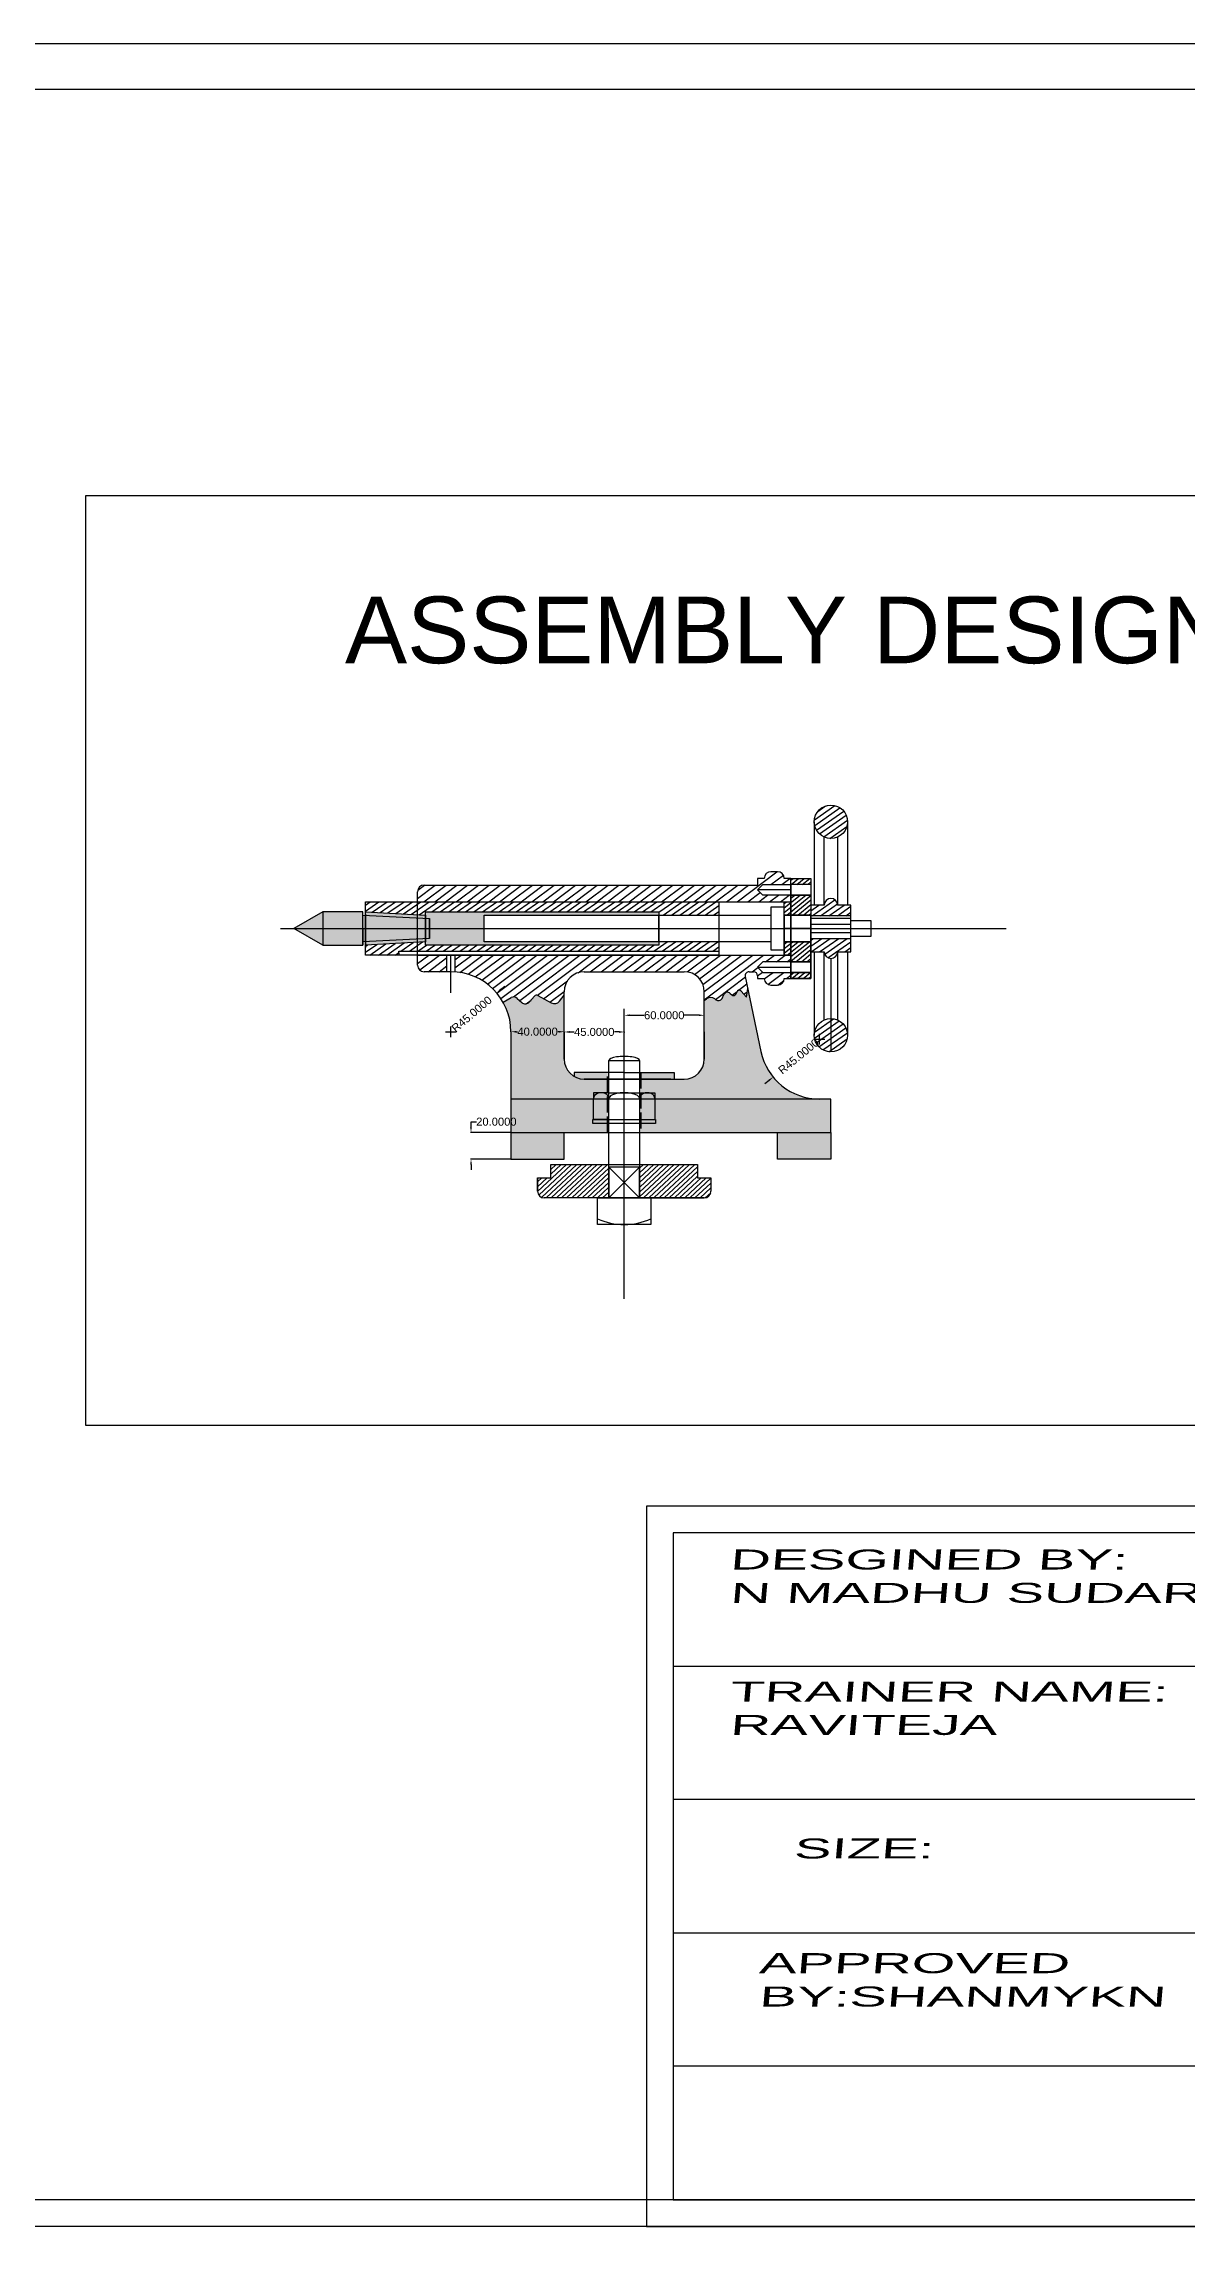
# Model space of a CAD drawing. Header units: inches. Extents: x -318 to 2841, y -996 to 640.
# Drawn here: x 1149 to 2006, y -996 to 640 of the extents above; entities that cross this region are included whole.
import ezdxf

# ---------------------------------------------------------------- set-up
doc = ezdxf.new("R2010")
doc.units = ezdxf.units.IN
doc.header["$MEASUREMENT"] = 0
doc.linetypes.add('ACAD_ISO02W100', pattern=[15, 12, -3])
doc.linetypes.add('CENTER', pattern=[2, 1.25, -0.25, 0.25, -0.25])
doc.layers.get('0').update_dxf_attribs({"plot": 0})
doc.styles.add('Annotative', font='arial.ttf', dxfattribs={"width": 9, "oblique": 1, "height": 15})
doc.styles.get("Standard").update_dxf_attribs({"font": 'arial.ttf'})
doc.styles.add('style1', font='arial.ttf', dxfattribs={"height": 50})
doc.styles.add('style2', font='arial.ttf', dxfattribs={"width": 2, "oblique": 5, "height": 15})
doc.linetypes.add('ZIGZAG', pattern='A,0.0001,-0.2,[131,ltypeshp.shx,S=0.2,R=0,X=-0.2,Y=0],-0.4,[131,ltypeshp.shx,S=0.2,R=180,X=0.2,Y=0],-0.2', length=0.8001)
doc.dimstyles.get("Standard").update_dxf_attribs({"dimscale": 2, "dimtxt": 3, "dimasz": 2, "dimexe": 0.18, "dimexo": 0.0625, "dimgap": 0.108, "dimtad": 0, "dimtoh": 1, "dimdec": 4, "dimzin": 0, "dimdsep": 46, "dimtxsty": 'Standard', "dimcen": 2, "dimadec": 0, "dimazin": 0, "dimtfac": 1, "dimtdec": 4, "dimtofl": 0, "dimtmove": 0, "dimatfit": 1, "dimfxl": 1, "dimtolj": 1, "dimtzin": 0, "dimarcsym": 0})
pattern_1 = [(219, (-3298.3228, -3440.7078), (1.651966, -2.0400081), [])]
pattern_2 = [(223, (-3136.7276, -3966.4007), (1.7902457, -1.9198035), [])]

# ---------------------------------------------------------------- blocks, each defined once
blk = doc.blocks.new('*D62')
at = {"color": 0, "lineweight": -2, "transparency": 16777216}
for p, q in [((1499.5, -100.3), (1499.5, -100.1)), ((1503.5, -100.4), (1504.4, -100.4)), ((1535.5, -100.4), (1534.6, -100.4)), ((1539.5, -100.3), (1539.5, -100.1))]:
    blk.add_line(p, q, dxfattribs=at)
at = {"color": 0, "transparency": 16777216}
for points in [[(1503.5, -99.8), (1503.5, -101.1), (1499.5, -100.4)], [(1535.5, -99.8), (1535.5, -101.1), (1539.5, -100.4)]]:
    blk.add_solid(points, dxfattribs=at)
at = {"layer": 'Defpoints', "color": 0, "transparency": 16777216}
for p in [(1499.5, -100.4), (1539.5, -100.4), (1539.5, -100.4)]:
    blk.add_point(p, dxfattribs=at)
at = {"color": 0, "transparency": 16777216, "insert": (1519.5, -100.4), "char_height": 6, "attachment_point": 5}
blk.add_mtext('\\A1;40.0000', dxfattribs=at)
blk = doc.blocks.new('*D63')
at = {"color": 0, "lineweight": -2, "transparency": 16777216}
for p, q in [((1539.5, -100.6), (1539.5, -101)), ((1543.5, -100.6), (1546.9, -100.6)), ((1580.5, -100.6), (1577.1, -100.6)), ((1584.5, -100.6), (1584.5, -101))]:
    blk.add_line(p, q, dxfattribs=at)
at = {"color": 0, "transparency": 16777216}
for points in [[(1543.5, -99.9), (1543.5, -101.3), (1539.5, -100.6)], [(1580.5, -99.9), (1580.5, -101.3), (1584.5, -100.6)]]:
    blk.add_solid(points, dxfattribs=at)
at = {"layer": 'Defpoints', "color": 0, "transparency": 16777216}
for p in [(1539.5, -100.4), (1584.5, -100.4), (1584.5, -100.6)]:
    blk.add_point(p, dxfattribs=at)
at = {"color": 0, "transparency": 16777216, "insert": (1562, -100.6), "char_height": 6, "attachment_point": 5}
blk.add_mtext('\\A1;45.0000', dxfattribs=at)
blk = doc.blocks.new('*D64')
at = {"color": 0, "linetype": 'CENTER', "lineweight": -2, "transparency": 16777216}
for p, q in [((1584.5, -300.8), (1584.5, -87.7)), ((1588.5, -88.1), (1599.5, -88.1)), ((1640.5, -88.1), (1629.5, -88.1)), ((1644.5, -100.3), (1644.5, -87.7))]:
    blk.add_line(p, q, dxfattribs=at)
at = {"color": 0, "linetype": 'CENTER', "transparency": 16777216}
for points in [[(1588.5, -87.4), (1588.5, -88.7), (1584.5, -88.1)], [(1640.5, -87.4), (1640.5, -88.7), (1644.5, -88.1)]]:
    blk.add_solid(points, dxfattribs=at)
at = {"layer": 'Defpoints', "color": 0, "linetype": 'CENTER', "transparency": 16777216}
for p in [(1584.5, -88.1), (1644.5, -100.4), (1584.5, -300.9)]:
    blk.add_point(p, dxfattribs=at)
at = {"color": 0, "linetype": 'CENTER', "transparency": 16777216, "insert": (1614.5, -88.1), "char_height": 6, "attachment_point": 5}
blk.add_mtext('\\A1;60.0000', dxfattribs=at)
blk = doc.blocks.new('*D60')
at = {"color": 0, "lineweight": -2, "transparency": 16777216}
for p, q in [((1499.4, -175.9), (1469.2, -175.9)), ((1469.6, -171.9), (1469.6, -167.9)), ((1469.6, -167.9), (1473.6, -167.9)), ((1499.4, -195.9), (1469.2, -195.9)), ((1469.6, -199.9), (1469.6, -203.9))]:
    blk.add_line(p, q, dxfattribs=at)
at = {"color": 0, "transparency": 16777216}
for points in [[(1468.9, -171.9), (1470.2, -171.9), (1469.6, -175.9)], [(1468.9, -199.9), (1470.2, -199.9), (1469.6, -195.9)]]:
    blk.add_solid(points, dxfattribs=at)
at = {"layer": 'Defpoints', "color": 0, "transparency": 16777216}
for p in [(1469.6, -175.9), (1499.5, -175.9), (1499.5, -195.9)]:
    blk.add_point(p, dxfattribs=at)
at = {"color": 0, "transparency": 16777216, "insert": (1488.6, -167.9), "char_height": 6, "attachment_point": 5}
blk.add_mtext('\\A1;20.0000', dxfattribs=at)
blk = doc.blocks.new('*D61')
at = {"color": 0, "lineweight": -2, "transparency": 16777216}
for p, q in [((1491.8, -68.7), (1494.9, -66.2)), ((1454.5, -104.4), (1454.5, -96.4)), ((1450.5, -100.4), (1458.5, -100.4))]:
    blk.add_line(p, q, dxfattribs=at)
at = {"color": 0, "transparency": 16777216}
blk.add_solid([(1491.4, -68.2), (1492.3, -69.2), (1488.8, -71.3)], dxfattribs=at)
at = {"layer": 'Defpoints', "color": 0, "transparency": 16777216}
for p in [(1488.8, -71.3), (1454.5, -100.4)]:
    blk.add_point(p, dxfattribs=at)
at = {"color": 0, "transparency": 16777216, "insert": (1470.1, -87.2), "char_height": 6, "attachment_point": 5, "rotation": 40.3136}
blk.add_mtext('\\A1;R45.0000', dxfattribs=at)
blk = doc.blocks.new('*D65')
at = {"color": 0, "lineweight": -2, "transparency": 16777216}
for p, q in [((1727, -105.9), (1735, -105.9)), ((1731, -109.9), (1731, -101.9)), ((1693.1, -136.9), (1690, -139.4))]:
    blk.add_line(p, q, dxfattribs=at)
at = {"color": 0, "transparency": 16777216}
blk.add_solid([(1692.6, -136.4), (1693.5, -137.4), (1696.2, -134.4)], dxfattribs=at)
at = {"layer": 'Defpoints', "color": 0, "transparency": 16777216}
for p in [(1731, -105.9), (1696.2, -134.4)]:
    blk.add_point(p, dxfattribs=at)
at = {"color": 0, "transparency": 16777216, "insert": (1715.2, -118.9), "char_height": 6, "attachment_point": 5, "rotation": 39.2106}
blk.add_mtext('\\A1;R45.0000', dxfattribs=at)

msp = doc.modelspace()

# ---------------------------------------------------------------- hatches: boundary and pattern name
at = {"transparency": 33554687}
h = msp.add_hatch(dxfattribs=at)
h.set_pattern_fill('ANSI31', color=256, scale=29, angle=170)
h.set_pattern_definition([(215, (1124.9745, -4168.8345), (2.0792146, -2.9694262), [])])
h.paths.add_polyline_path([(1754.48199, -5.50315), (1744.48199, -5.50315, 0.4142135624), (1739.48199, -0.50315, 0.4142135624), (1734.48199, -5.50315), (1724.48199, -5.50315), (1724.48199, -13.50315), (1754.48199, -13.50315)])
h.paths.add_polyline_path([(1754.48199, -30.50315), (1724.48199, -30.50315), (1724.48199, -40.50315), (1734.48199, -40.50315, 1), (1744.48199, -40.50315), (1754.48199, -40.50315)])
h.paths.add_polyline_path([(1739.48199, 69.49685, 0.4142135624), (1726.98199, 56.99685, 0.4142135624), (1739.48199, 44.49685)])
h.paths.add_polyline_path([(1739.48199, 69.49685), (1739.48199, 44.49685, 0.4142135624), (1751.98199, 56.99685, 0.4142135624)])
h.paths.add_polyline_path([(1739.48199, -90.50315), (1739.48199, -115.50315, 0.4142135624), (1751.98199, -103.00315, 0.4142135624)])
h.paths.add_polyline_path([(1739.48199, -90.50315, 0.4142135624), (1726.98199, -103.00315, 0.4142135624), (1739.48199, -115.50315)])
h = msp.add_hatch(dxfattribs=at)
h.set_pattern_fill('ANSI31', color=256, scale=39, angle=172)
h.set_pattern_definition([(217, (1105.2373, -379.054), (2.933848, -3.893348), [])])
h.paths.add_polyline_path([(1684.48199, 6.05685), (1688.44062, 10.05685), (1709.48199, 10.05685), (1709.48199, 14.55685), (1704.48199, 14.55685, 0.4142135624), (1699.48199, 19.55685), (1694.48199, 19.55685, 0.4142135624), (1689.48199, 14.55685), (1684.48199, 14.55685), (1684.48199, 9.55685), (1434.48199, 9.55685, 0.4142135624), (1429.48199, 4.55685), (1429.48199, -2.94315), (1709.48199, -2.94315), (1709.48199, 2.05685), (1688.5238, 2.05685)])
h.paths.add_polyline_path([(1554.48199, -55.44315), (1629.48199, -55.44315, -0.4142135624), (1644.48199, -70.44315), (1644.48199, -77.0229), (1646.24378, -75.68171, -0.3458125445), (1652.42058, -75.77564), (1653.23362, -76.43458, 0.4830895801), (1657.82156, -75.41358), (1659.22778, -72.51559, -0.5057591415), (1663.98038, -71.63829), (1665.0797, -72.67056, 0.5370850703), (1668.32525, -71.90448), (1668.78861, -70.6478, -0.5621472365), (1672.14225, -69.99134), (1676.19877, -74.43527), (1677.12427, -68.06002), (1675.23905, -59.05808, -0.4760555481), (1678.17535, -55.44315), (1681.48199, -55.44315, -0.4142135624), (1684.48199, -58.44315), (1684.48199, -60.44315), (1689.48199, -60.44315, 0.4142135624), (1694.48199, -65.44315), (1699.48199, -65.44315, 0.4142135624), (1704.48199, -60.44315), (1709.48199, -60.44315), (1709.48199, -55.94315), (1688.44062, -55.94315), (1684.48199, -51.94315), (1688.5238, -47.94315), (1709.48199, -47.94315), (1709.48199, -42.94315), (1457.48189, -42.94315), (1457.50607, -55.54487, -0.252106032), (1493.62954, -78.25149), (1499.63709, -74.85862, -0.3241033903), (1504.30002, -75.38652), (1507.6524, -78.44493, 0.4206287091), (1513.36152, -78.12058), (1517.20253, -73.72102, -0.3522305448), (1519.67074, -73.2827), (1529.70209, -78.78327, 0.3681089415), (1536.05145, -77.47063), (1539.48199, -73.06409), (1539.48199, -70.44315, -0.4142135624)])
h.paths.add_polyline_path([(1451.48199, -42.94315), (1429.48199, -42.94315), (1429.48199, -50.44315, 0.4142135624), (1434.48199, -55.44315), (1451.48199, -55.44315)])
h = msp.add_hatch(dxfattribs=at)
h.set_pattern_fill('ANSI31', color=256, scale=21, angle=174)
h.set_pattern_definition(pattern_1)
h.paths.add_polyline_path([(1724.48199, -32.94315), (1704.48199, -32.94315), (1704.48199, -42.94315), (1709.48199, -42.94315), (1709.48199, -47.94315), (1724.48199, -47.94315)])
h.paths.add_polyline_path([(1704.48199, -12.94315), (1704.48199, -2.94315), (1709.48199, -2.94315), (1709.48199, 2.05685), (1724.48199, 2.05685), (1724.48199, -12.94315)])
h = msp.add_hatch(dxfattribs=at)
h.set_pattern_fill('ANSI31', color=256, scale=21, angle=174)
h.set_pattern_definition(pattern_1)
h.paths.add_polyline_path([(1724.48199, 10.04727), (1709.48199, 10.04727), (1709.48199, 14.55685), (1724.48199, 14.55685)])
h.paths.add_polyline_path([(1709.48199, -55.94315), (1709.48199, -60.44315), (1724.48199, -60.44315), (1724.48199, -55.94315)])
edge = h.paths.add_edge_path(flags=17)
edge.add_line((1709.48199, 14.55685), (1724.48199, 14.55685))
at = {"true_color": 0xc7c8ca, "transparency": 33554687}
h = msp.add_hatch(color=9, dxfattribs=at)
h.dxf.hatch_style = 1
h.paths.add_polyline_path([(1358.44949, -10.53211), (1336.82995, -22.94315), (1358.44949, -22.94315)])
h.paths.add_polyline_path([(1388.44949, -12.94315), (1388.44949, -10.53211), (1358.44949, -10.53211), (1358.44949, -22.94315), (1388.44949, -22.94315)])
h.paths.add_polyline_path([(1429.48199, -14.99477), (1390.41705, -13.04152), (1390.41705, -22.94315), (1429.48199, -22.94315)])
h.paths.add_polyline_path([(1390.41705, -13.04152), (1388.44949, -12.94315), (1388.44949, -22.94315), (1390.41705, -22.94315)])
h.paths.add_polyline_path([(1388.44949, -22.94315), (1358.44949, -22.94315), (1358.44949, -35.53211), (1388.44949, -35.53211)])
h.paths.add_polyline_path([(1429.48199, -22.94315), (1390.41705, -22.94315), (1390.41705, -32.84477), (1429.48199, -30.89152)])
h.paths.add_polyline_path([(1390.41705, -22.94315), (1388.44949, -22.94315), (1388.44949, -32.94315), (1390.41705, -32.84477)])
h.paths.add_polyline_path([(1435.41705, -22.94315), (1429.48199, -22.94315), (1429.48199, -30.89152), (1435.41705, -30.59477)])
h.paths.add_polyline_path([(1438.44949, -22.94315), (1435.41705, -22.94315), (1435.41705, -30.59477), (1438.44949, -30.44315)])
h.paths.add_polyline_path([(1438.44949, -15.44315), (1435.41705, -15.29152), (1435.41705, -22.94315), (1438.44949, -22.94315)])
h.paths.add_polyline_path([(1435.41705, -15.29152), (1429.48199, -14.99477), (1429.48199, -22.94315), (1435.41705, -22.94315)])
h.paths.add_polyline_path([(1358.44949, -22.94315), (1336.82995, -22.94315), (1358.44949, -35.53211)])
at = {"true_color": 0x93278f, "transparency": 33554687}
h = msp.add_hatch(dxfattribs=at)
h.set_pattern_fill('ANSI31', color=217, scale=29, angle=170)
h.set_pattern_definition([(215, (1154.776, -4184.238), (2.0792146, -2.9694262), [])])
h.paths.add_polyline_path([(1435.41705, -12.94315), (1435.41705, -10.44315), (1610.41705, -10.44315), (1610.41705, -12.94315), (1655.41705, -12.94315), (1655.41705, -2.94315), (1390.41705, -2.94315), (1390.41705, -10.44315)])
h.paths.add_polyline_path([(1415.41705, -42.94315), (1415.41705, -39.94315), (1655.41705, -39.94315), (1655.41705, -32.94315), (1610.41705, -32.94315), (1610.41705, -35.44315), (1435.41705, -35.44315), (1435.41705, -32.94315), (1390.41705, -35.44315), (1390.41705, -42.94315)])
at = {"true_color": 0x000000, "transparency": 33554687}
h = msp.add_hatch(color=18, dxfattribs=at)
h.dxf.hatch_style = 1
h.paths.add_polyline_path([(1479.48199, -12.94315), (1610.41705, -12.94315), (1610.41705, -10.44315), (1435.41705, -10.44315), (1435.41705, -15.29152), (1438.44949, -15.44315), (1438.44949, -22.94315), (1443.087, -22.94315), (1479.48199, -22.94315)])
h.paths.add_polyline_path([(1479.48199, -22.94315), (1438.44949, -22.94315), (1438.44949, -30.44315), (1435.41705, -30.59477), (1435.41705, -35.44315), (1610.41705, -35.44315), (1610.41705, -33.09871), (1610.40257, -33.09871), (1479.48199, -32.94315)])
h.paths.add_polyline_path([(1390.41705, -10.44315), (1390.41705, -13.04152), (1429.48199, -14.99477), (1429.48199, -12.61342)])
h.paths.add_polyline_path([(1435.41705, -12.94315), (1429.48199, -12.61342), (1429.48199, -14.99477), (1435.41705, -15.29152)])
h.paths.add_polyline_path([(1435.41705, -30.59477), (1429.48199, -30.89152), (1429.48199, -33.27287), (1435.41705, -32.94315)])
h.paths.add_polyline_path([(1429.48199, -30.89152), (1390.41705, -32.84477), (1390.41705, -35.44315), (1429.48199, -33.27287)])
at = {"true_color": 0x2776bb, "transparency": 33554687}
h = msp.add_hatch(color=152, dxfattribs=at)
h.dxf.hatch_style = 1
h.paths.add_polyline_path([(1539.48199, -73.06409), (1536.05145, -77.47063, -0.3681089415), (1529.70209, -78.78327), (1519.67074, -73.2827, 0.3522305448), (1517.20253, -73.72102), (1513.36152, -78.12058, -0.4206287091), (1507.6524, -78.44493), (1504.30002, -75.38652, 0.3241033903), (1499.63709, -74.85862), (1493.62954, -78.25149, -0.1296452814), (1499.48199, -100.44315), (1499.48199, -150.94315), (1571.98199, -150.94315), (1571.98199, -135.94315), (1554.48199, -135.94315, -0.4142135624), (1539.48199, -120.94315)])
h.paths.add_polyline_path([(1686.98963, -115.16713), (1677.12427, -68.06002), (1676.19877, -74.43527), (1672.14225, -69.99134, 0.5621472365), (1668.78861, -70.6478), (1668.32525, -71.90448, -0.5370850703), (1665.0797, -72.67056), (1663.98038, -71.63829, 0.5057591415), (1659.22778, -72.51559), (1657.82156, -75.41358, -0.4830895801), (1653.23362, -76.43458), (1652.42058, -75.77564, 0.3458125445), (1646.24378, -75.68171), (1644.48199, -77.0229), (1644.48199, -83.60266), (1644.48199, -120.94315, -0.4142135624), (1629.48199, -135.94315), (1596.98199, -135.94315), (1596.98199, -150.94315), (1731.03413, -150.94315, -0.3549625572)])
h.paths.add_polyline_path([(1571.98199, -130.94315), (1551.98199, -130.94315), (1546.98199, -130.94315), (1546.9696, -133.92636, 0.1318952241), (1554.48199, -135.94315), (1571.98199, -135.94315)], flags=17)
h.paths.add_polyline_path([(1621.98199, -130.94315), (1616.98199, -130.94315), (1596.98199, -130.94315), (1596.98199, -135.94315), (1621.98199, -135.94315)], flags=17)
h.paths.add_polyline_path([(1571.98199, -150.94315), (1499.48199, -150.94315), (1499.48199, -175.94315), (1571.98199, -175.94315)])
h.paths.add_polyline_path([(1739.48199, -150.94315), (1596.98199, -150.94315), (1596.98199, -175.94315), (1739.48199, -175.94315)])
h.paths.add_polyline_path([(1739.48199, -175.94315), (1699.48199, -175.94315), (1699.48199, -195.94315), (1739.48199, -195.94315)])
h.paths.add_polyline_path([(1539.48199, -175.94315), (1499.48199, -175.94315), (1499.48199, -195.94315), (1539.48199, -195.94315)])
at = {"transparency": 33554687}
h = msp.add_hatch(dxfattribs=at)
h.set_pattern_fill('ANSI31', color=256, scale=21, angle=178)
h.set_pattern_definition(pattern_2)
edge = h.paths.add_edge_path()
edge.add_line((1529.48199, -200.0192), (1572.98199, -200.0192))
edge.add_line((1572.98199, -225.0192), (1572.98199, -200.0192))
edge.add_line((1644.48199, -225.0192), (1524.48199, -225.0192))
edge.add_arc((1524.48199, -220.0192), 5, 180, 270)
edge.add_line((1519.48199, -210.0192), (1519.48199, -220.0192))
edge.add_line((1519.48199, -210.0192), (1529.48199, -210.0192))
edge.add_line((1529.48199, -210.0192), (1529.48199, -200.0192))
h = msp.add_hatch(dxfattribs=at)
h.set_pattern_fill('ANSI31', color=256, scale=21, angle=178)
h.set_pattern_definition(pattern_2)
edge = h.paths.add_edge_path()
edge.add_line((1595.98199, -200.0192), (1595.98199, -225.0192))
edge.add_line((1595.98199, -225.0192), (1644.48199, -225.0192))
edge.add_arc((1644.48199, -220.0192), 5, 270, 360)
edge.add_line((1649.48199, -220.0192), (1649.48199, -210.0192))
edge.add_line((1649.48199, -210.0192), (1639.48199, -210.0192))
edge.add_line((1639.48199, -210.0192), (1639.48199, -200.0192))
edge.add_line((1639.48199, -200.0192), (1595.98199, -200.0192))

# ---------------------------------------------------------------- linework, layer by layer
for p, q in [((1726.98199, 56.99685), (1726.98199, -5.50315)), ((1751.98199, 56.99685), (1751.98199, -5.50315)), ((1734.48199, -5.50315), (1734.48199, 45.54042)), ((1744.48199, 45.54042), (1744.48199, -5.50315)), ((1699.48199, 19.55685), (1694.48199, 19.55685)), ((1429.48199, -22.94315), (1429.48199, 4.55685)), ((1434.48199, 9.55685), (1684.48199, 9.55685)), ((1689.48199, 14.55685), (1684.48199, 14.55685)), ((1684.48199, 14.55685), (1684.48199, 9.55685)), ((1684.48199, 6.05685), (1688.44062, 10.05685)), ((1684.48199, 6.05685), (1688.5238, 2.05685)), ((1689.48199, 14.55685), (1689.48199, 14.55685)), ((1709.48199, 14.55685), (1704.48199, 14.55685)), ((1709.48199, -22.94315), (1709.48199, 14.55685)), ((1709.48199, -60.44315), (1709.48199, 14.55685)), ((1709.48199, -22.94315), (1709.48199, 14.55685)), ((1709.48199, -2.94315), (1709.48199, 14.55685)), ((1709.48199, 14.55685), (1724.48199, 14.55685)), ((1709.48199, 10.04727), (1709.48199, 14.55685)), ((1709.48199, 14.55685), (1724.48199, 14.55685)), ((1724.48199, 10.04727), (1709.48199, 10.04727)), ((1724.48199, 10.04727), (1709.48199, 10.04727)), ((1709.48199, 9.55685), (1709.48199, -55.44315)), ((1724.48199, 2.05685), (1709.48199, 2.05685)), ((1709.48199, -2.94315), (1709.48199, 2.05685)), ((1709.48199, 2.05685), (1724.48199, 2.05685)), ((1724.48199, 14.55685), (1724.48199, -60.44315)), ((1724.48199, 14.55685), (1724.48199, 10.04727)), ((1724.48199, 2.05685), (1724.48199, -12.94315)), ((1358.44949, -10.53211), (1336.82995, -22.94315)), ((1358.44949, -10.53211), (1358.44949, -35.53211)), ((1388.44949, -10.53211), (1358.44949, -10.53211)), ((1388.44949, -35.53211), (1388.44949, -10.53211)), ((1388.44949, -22.94315), (1388.44949, -12.94315)), ((1388.44949, -12.94315), (1438.44949, -15.44315)), ((1390.41705, -12.1713), (1390.41705, -37.1713)), ((1429.48199, -2.94315), (1709.48199, -2.94315)), ((1438.44949, -30.44315), (1438.44949, -15.44315)), ((1438.44949, -30.44315), (1438.44949, -15.44315)), ((1438.44949, -15.44315), (1438.44949, -30.44315)), ((1479.48199, -12.94315), (1694.48199, -12.94315)), ((1479.48199, -32.94315), (1479.48199, -12.94315)), ((1704.48199, -6.94315), (1694.48199, -6.94315)), ((1694.48199, -6.94315), (1694.48199, -38.94315)), ((1694.48199, -12.94315), (1694.48199, -32.94315)), ((1704.48199, -22.94315), (1704.48199, -2.94315)), ((1704.48199, -2.94315), (1709.48199, -2.94315)), ((1704.48199, -12.94315), (1704.48199, -2.94315)), ((1704.48199, -2.94315), (1709.48199, -2.94315)), ((1704.48199, -38.94315), (1704.48199, -6.94315)), ((1724.48199, -12.94315), (1704.48199, -12.94315)), ((1704.48199, -22.94315), (1704.48199, -12.94315)), ((1704.48199, -12.94315), (1724.48199, -12.94315)), ((1724.48199, -12.94315), (1704.48199, -12.94315)), ((1704.48199, -12.94315), (1704.48199, -32.94315)), ((1734.48199, -5.50315), (1724.48199, -5.50315)), ((1724.48199, -5.50315), (1724.48199, -40.50315)), ((1724.48199, -32.94315), (1724.48199, -12.94315)), ((1724.48199, -12.94315), (1724.48199, -32.94315)), ((1754.48199, -13.50315), (1724.48199, -13.50315)), ((1754.48199, -15.50315), (1724.48199, -15.50315)), ((1724.48199, -15.50315), (1724.48199, -30.50315)), ((1754.48199, -15.50315), (1724.48199, -15.50315)), ((1724.48199, -15.50315), (1724.48199, -30.50315)), ((1734.48199, -5.50315), (1726.98199, -5.50315)), ((1734.48199, -5.50315), (1734.48199, -5.50315)), ((1739.48199, -0.50315), (1739.48199, -0.50315)), ((1754.48199, -5.50315), (1744.48199, -5.50315)), ((1744.48199, -5.50315), (1744.48199, -5.50315)), ((1754.48199, -5.50315), (1744.48199, -5.50315)), ((1754.48199, -23.00315), (1754.48199, -5.50315)), ((1754.48199, -15.50315), (1754.48199, -13.50315)), ((1754.48199, -30.50315), (1754.48199, -15.50315)), ((1754.48199, -23.00315), (1754.48199, -15.50315)), ((1358.44949, -35.53211), (1336.82995, -22.94315)), ((1388.44949, -22.94315), (1388.44949, -35.53211)), ((1388.44949, -22.94315), (1388.44949, -32.94315)), ((1438.44949, -30.44315), (1388.44949, -32.94315)), ((1429.48199, -50.44315), (1429.48199, -22.94315)), ((1438.44949, -22.94315), (1438.44949, -30.44315)), ((1438.44949, -22.94315), (1438.44949, -30.44315)), ((1694.48199, -22.94315), (1694.48199, -38.94315)), ((1704.48199, -22.94315), (1704.48199, -32.94315)), ((1724.48199, -22.94315), (1704.48199, -22.94315)), ((1704.48199, -42.94315), (1704.48199, -22.94315)), ((1754.48199, -20.00315), (1724.48199, -20.00315)), ((1724.48199, -20.00315), (1724.48199, -26.00315)), ((1724.48199, -22.94315), (1724.48199, -30.50315)), ((1724.48199, -26.00315), (1754.48199, -26.00315)), ((1724.48199, -30.50315), (1754.48199, -30.50315)), ((1724.48199, -30.50315), (1754.48199, -30.50315)), ((1724.48199, -30.50315), (1754.48199, -30.50315)), ((1726.98199, -23.00315), (1751.98199, -23.00315)), ((1739.48199, -23.00315), (1754.48199, -23.00315)), ((1751.98199, -23.00315), (1754.48199, -23.00315)), ((1754.48199, -23.00315), (1754.48199, -17.00315)), ((1754.48199, -17.00315), (1769.48199, -17.00315)), ((1754.48199, -23.00315), (1754.48199, -20.00315)), ((1754.48199, -30.50315), (1754.48199, -23.00315)), ((1754.48199, -26.00315), (1754.48199, -23.00315)), ((1754.48199, -40.50315), (1754.48199, -23.00315)), ((1769.48199, -29.00315), (1754.48199, -29.00315)), ((1769.48199, -17.00315), (1769.48199, -29.00315)), ((1358.44949, -35.53211), (1388.44949, -35.53211)), ((1415.41705, -41.30694), (1415.41705, -42.94315)), ((1429.48199, -42.94315), (1709.48199, -42.94315)), ((1451.48199, -42.94315), (1457.4818, -42.89513)), ((1694.48199, -32.94315), (1479.48199, -32.94315)), ((1684.48199, -51.94315), (1688.5238, -47.94315)), ((1694.48199, -38.94315), (1704.48199, -38.94315)), ((1704.48199, -32.94315), (1724.48199, -32.94315)), ((1724.48199, -32.94315), (1704.48199, -32.94315)), ((1704.48199, -32.94315), (1704.48199, -42.94315)), ((1724.48199, -32.94315), (1704.48199, -32.94315)), ((1709.48199, -42.94315), (1704.48199, -42.94315)), ((1704.48199, -42.94315), (1709.48199, -42.94315)), ((1709.48199, -60.44315), (1709.48199, -42.94315)), ((1709.48199, -42.94315), (1709.48199, -55.94315)), ((1709.48199, -42.94315), (1709.48199, -47.94315)), ((1724.48199, -47.94315), (1709.48199, -47.94315)), ((1724.48199, -47.94315), (1709.48199, -47.94315)), ((1709.48199, -47.94315), (1724.48199, -47.94315)), ((1724.48199, -47.94315), (1724.48199, -32.94315)), ((1724.48199, -40.50315), (1734.48199, -40.50315)), ((1724.48199, -55.94315), (1724.48199, -47.94315)), ((1726.98199, -40.50315), (1726.98199, -103.00315)), ((1734.48199, -91.54671), (1734.48199, -40.50315)), ((1744.48199, -40.50315), (1744.48199, -91.54671)), ((1744.48199, -40.50315), (1754.48199, -40.50315)), ((1751.98199, -40.50315), (1751.98199, -103.00315)), ((1454.48199, -55.44315), (1434.48199, -55.44315)), ((1554.48199, -55.44315), (1629.48199, -55.44315)), ((1675.23905, -59.05808), (1686.98963, -115.16713)), ((1678.17535, -55.44315), (1681.48199, -55.44315)), ((1684.48199, -51.94315), (1688.44062, -55.94315)), ((1684.48199, -58.44315), (1684.48199, -60.44315)), ((1684.48199, -60.44315), (1689.48199, -60.44315)), ((1689.48199, -60.44315), (1689.48199, -60.44315)), ((1694.48199, -65.44315), (1699.48199, -65.44315)), ((1704.48199, -60.44315), (1709.48199, -60.44315)), ((1724.48199, -55.94315), (1709.48199, -55.94315)), ((1709.48199, -55.94315), (1724.48199, -55.94315)), ((1709.48199, -55.94315), (1709.48199, -60.44315)), ((1724.48199, -55.94315), (1709.48199, -55.94315)), ((1724.48199, -60.44315), (1709.48199, -60.44315)), ((1709.48199, -60.44315), (1724.48199, -60.44315)), ((1724.48199, -60.44315), (1724.48199, -55.94315)), ((1493.62954, -78.25149), (1499.63709, -74.85862)), ((1504.30002, -75.38652), (1507.6524, -78.44493)), ((1513.36152, -78.12058), (1517.20253, -73.72102)), ((1519.67074, -73.2827), (1529.70209, -78.78327)), ((1536.05145, -77.47063), (1539.48199, -73.06409)), ((1539.48199, -120.94315), (1539.48199, -70.44315)), ((1644.48199, -120.94315), (1644.48199, -70.44315)), ((1644.48199, -83.60266), (1644.48199, -70.44315)), ((1644.48199, -77.0229), (1646.24378, -75.68171)), ((1652.42058, -75.77564), (1653.23362, -76.43458)), ((1657.82156, -75.41358), (1659.22778, -72.51559)), ((1663.98038, -71.63829), (1665.0797, -72.67056)), ((1668.32525, -71.90448), (1668.78861, -70.6478)), ((1672.14225, -69.99134), (1676.19877, -74.43527)), ((1676.19877, -74.43527), (1677.12427, -68.06002)), ((1499.48199, -100.44315), (1499.48199, -175.94315)), ((1539.48199, -100.44315), (1539.48199, -120.94315)), ((1644.48199, -100.44315), (1644.48199, -120.94315)), ((1572.98199, -122.0192), (1584.48199, -122.0192)), ((1572.98199, -202.0192), (1572.98199, -122.0192)), ((1584.48199, -122.0192), (1595.98199, -122.0192)), ((1595.98199, -122.0192), (1595.98199, -202.0192)), ((1546.98199, -130.94315), (1546.9696, -133.92636)), ((1551.98199, -130.94315), (1546.98199, -130.94315)), ((1571.98199, -130.94315), (1551.98199, -130.94315)), ((1619.48199, -135.94315), (1554.48199, -135.94315)), ((1554.48199, -135.94315), (1629.48199, -135.94315)), ((1572.98199, -146.16707), (1561.48199, -146.16707)), ((1561.48199, -146.16707), (1561.48199, -150.52697)), ((1584.48199, -130.94315), (1571.98199, -130.94315)), ((1572.98199, -146.16707), (1607.48199, -146.16707)), ((1584.48199, -135.94315), (1584.48199, -130.94315)), ((1584.48199, -130.94315), (1596.98199, -130.94315)), ((1596.98199, -130.94315), (1616.98199, -130.94315)), ((1607.48199, -146.16707), (1607.48199, -166.16707)), ((1616.98199, -130.94315), (1621.98199, -130.94315)), ((1621.98199, -130.94315), (1621.98199, -135.94315)), ((1739.48199, -150.94315), (1499.48199, -150.94315)), ((1561.48199, -166.16707), (1561.48199, -150.52697)), ((1739.48199, -150.94315), (1731.03413, -150.94315)), ((1739.48199, -175.94315), (1739.48199, -150.94315)), ((1499.48199, -175.94315), (1739.48199, -175.94315)), ((1499.48199, -175.94315), (1499.48199, -195.94315)), ((1539.48199, -195.94315), (1539.48199, -175.94315)), ((1560.98199, -169.16707), (1560.98199, -166.16707)), ((1560.98199, -166.16707), (1607.98199, -166.16707)), ((1584.48199, -169.16707), (1560.98199, -169.16707)), ((1572.98199, -166.16707), (1561.48199, -166.16707)), ((1607.98199, -169.16707), (1584.48199, -169.16707)), ((1607.98199, -166.16707), (1607.98199, -169.16707)), ((1699.48199, -195.94315), (1699.48199, -175.94315)), ((1739.48199, -175.94315), (1739.48199, -195.94315)), ((1499.48199, -195.94315), (1539.48199, -195.94315)), ((1739.48199, -195.94315), (1699.48199, -195.94315)), ((1519.48199, -220.0192), (1519.48199, -210.0192)), ((1519.48199, -210.0192), (1529.48199, -210.0192)), ((1519.48199, -210.0192), (1519.48199, -220.0192)), ((1529.48199, -200.0192), (1639.48199, -200.0192)), ((1529.48199, -210.0192), (1529.48199, -200.0192)), ((1529.48199, -200.0192), (1572.98199, -200.0192)), ((1572.98199, -225.0192), (1572.98199, -200.0192)), ((1572.98199, -200.0192), (1595.98199, -200.0192)), ((1572.98199, -200.0192), (1595.98199, -200.0192)), ((1595.98199, -202.0192), (1572.98199, -202.0192)), ((1572.98199, -202.0192), (1572.98199, -225.0192)), ((1595.98199, -202.0192), (1572.98199, -225.0192)), ((1595.98199, -225.0192), (1572.98199, -202.0192)), ((1584.48199, -200.0192), (1595.98199, -200.0192)), ((1595.98199, -200.0192), (1595.98199, -225.0192)), ((1595.98199, -200.0192), (1639.48199, -200.0192)), ((1595.98199, -225.0192), (1595.98199, -202.0192)), ((1639.48199, -200.0192), (1639.48199, -210.0192)), ((1639.48199, -210.0192), (1649.48199, -210.0192)), ((1649.48199, -210.0192), (1649.48199, -220.0192)), ((1644.48199, -225.0192), (1524.48199, -225.0192)), ((1564.48199, -245.0192), (1564.48199, -225.0192)), ((1564.48199, -225.0192), (1584.48199, -225.0192)), ((1595.98199, -225.0192), (1572.98199, -225.0192)), ((1572.98199, -225.0192), (1595.98199, -225.0192)), ((1572.98199, -225.0192), (1595.98199, -225.0192)), ((1584.48199, -225.0192), (1604.48199, -225.0192)), ((1595.98199, -225.0192), (1644.48199, -225.0192)), ((1604.48199, -225.0192), (1604.48199, -245.0192)), ((1604.48199, -245.0192), (1564.48199, -245.0192)), ((1621.1401, -476.06437), (1621.1401, -576.06437)), ((1621.1401, -576.06437), (2821.1401, -576.06437)), ((2821.1401, -676.06437), (1621.1401, -676.06437)), ((1621.1401, -676.06437), (1621.1401, -776.06437)), ((1621.1401, -776.06437), (2821.1401, -776.06437)), ((2821.66511, -876.06299), (1621.1401, -876.06299)), ((1621.1401, -976.06437), (2221.1401, -976.06437))]:
    msp.add_line(p, q)
at = {"linetype": 'CENTER'}
for p, q in [((1709.48199, 6.05685), (1684.48199, 6.05685)), ((1326.78134, -22.94315), (1443.087, -22.94315)), ((1390.41705, -22.94315), (1870.83338, -22.94315)), ((1454.48199, -71.14862), (1454.48199, -42.94315)), ((1739.48199, -45.50315), (1739.48199, -115.50315)), ((1684.48199, -51.94315), (1709.48199, -51.94315)), ((1584.48199, -227.68668), (1584.48199, -83.18754)), ((1519.48199, -210.0192), (1519.48199, -220.0192))]:
    msp.add_line(p, q, dxfattribs=at)
at = {"linetype": 'ZIGZAG'}
for p, q in [((1688.44062, 10.05685), (1709.48199, 10.05685)), ((1709.48199, 2.05685), (1688.5238, 2.05685)), ((1451.48199, -55.44315), (1451.48199, -42.94315)), ((1457.4818, -42.89513), (1457.50607, -55.54487)), ((1709.48199, -47.94315), (1688.5238, -47.94315)), ((1688.44062, -55.94315), (1709.48199, -55.94315))]:
    msp.add_line(p, q, dxfattribs=at)
at = {"linetype": 'ACAD_ISO02W100'}
for p, q in [((1571.98199, -175.94315), (1571.98199, -130.94315)), ((1596.98199, -130.94315), (1596.98199, -175.94315))]:
    msp.add_line(p, q, dxfattribs=at)
for points in [[(2841.1401, -996.06437), (-317.64513, -996.06437), (-317.64513, 640.37686), (2841.1401, 640.37686)], [(2821.1401, -976.06437), (-272.78659, -976.06437), (-272.78659, 606.20586), (2821.1401, 606.20586)], [(1180.69691, 301.56314), (2757.09285, 301.56314), (2757.09285, -395.69701), (1180.69691, -395.69701)], [(1655.41705, -2.94315), (1655.41705, -42.94315), (1390.41705, -42.94315), (1390.41705, -2.94315)], [(1435.41705, -22.94315), (1435.41705, -32.94315), (1390.41705, -35.44315), (1390.41705, -10.44315), (1435.41705, -12.94315)], [(1610.41705, -35.44315), (1435.41705, -35.44315), (1435.41705, -10.44315), (1610.41705, -10.44315), (1610.41705, -22.94315)], [(1601.1401, -996.06437), (2841.1401, -996.06437), (2841.1401, -456.06437), (1601.1401, -456.06437)], [(1621.1401, -976.06437), (2821.1401, -976.06437), (2821.1401, -476.06437), (1621.1401, -476.06437)]]:
    msp.add_lwpolyline(points, close=True)
for points in [[(1655.40257, -23.09871), (1655.40257, -33.09871), (1610.40257, -33.09871), (1610.40257, -13.09871), (1655.40257, -13.09871)], [(1415.41705, -41.30694), (1415.41705, -40.0351), (1655.41705, -40.0351)]]:
    msp.add_lwpolyline(points)
for centre in [(1739.48199, 56.99685), (1739.48199, -103.00315)]:
    msp.add_circle(centre, 12.5)
for centre, radius, start, end in [((1694.48199, 14.55685), 5, 90, 180), ((1699.48199, 14.55685), 5, 0, 90), ((1434.48199, 4.55685), 5, 90, 180), ((1739.48199, -5.50315), 5, 90, 180), ((1739.48199, -5.50315), 5, 0, 90), ((1739.48199, -40.50315), 5, 180, 0), ((1434.48199, -50.44315), 5, 180, 270), ((1454.48199, -100.44315), 45, 0, 90), ((1554.48199, -70.44315), 15, 90, 180), ((1629.48199, -70.44315), 15, 0, 90), ((1678.17535, -58.44315), 3, 90, 191.82817162), ((1681.48199, -58.44315), 3, 0, 90), ((1694.48199, -60.44315), 5, 180, 270), ((1699.48199, -60.44315), 5, 270, 0), ((1501.60413, -78.34155), 4, 47.6255526, 119.45629338), ((1510.34829, -75.48991), 4, 227.6255526, 318.87763146), ((1518.70914, -75.03636), 2, 61.26234881, 138.87763146), ((1532.10609, -74.39912), 5, 241.26234881, 322.09879833), ((1649.27239, -79.66009), 5, 50.97669302, 127.28080279), ((1655.12253, -74.10391), 3, 230.97669302, 334.11550963), ((1661.92681, -73.82526), 3, 46.80182081, 154.11550963), ((1666.44874, -71.21258), 2, 226.80182081, 339.76014698), ((1670.66512, -71.3397), 2, 42.39055734, 159.76014698), ((1554.48199, -120.94315), 15, 180, 270), ((1629.48199, -120.94315), 15, 270, 0), ((1731.03413, -105.94315), 45, 191.82817162, 270), ((1524.48199, -220.0192), 5, 180, 270), ((1644.48199, -220.0192), 5, 270, 0), ((1584.48199, -196.75764), 48.26155, 245.5179247, 270), ((1584.48199, -196.75764), 48.26155, 270, 294.4820753)]:
    msp.add_arc(centre, radius, start, end)
for centre, major_axis, ratio, start_param, end_param in [((1584.48199, -122.0192), (-11.5, 0), 0.2719375699, 3.1415926536, 6.2831853072), ((1567.23199, -150.52697), (-5.75, 0), 0.7582432258, 3.1415926536, 6.2831853072), ((1584.48199, -150.52697), (-11.5, 0), 0.3791216129, 9.4247779608, 12.5663706144), ((1601.73199, -150.52697), (-5.75, 0), 0.7582432258, 3.1415926536, 6.2831853072)]:
    msp.add_ellipse(centre, major_axis=major_axis, ratio=ratio, start_param=start_param, end_param=end_param)

# ---------------------------------------------------------------- texts
at = {"color": 217, "true_color": 0x93278f, "insert": (1375.07372, 225.84286), "char_height": 50, "attachment_point": 1, "style": 'style1'}
msp.add_mtext_dynamic_manual_height_columns('ASSEMBLY DESIGN OF TAIL STOCK', width=1549.1832138, gutter_width=250, heights=[0], dxfattribs=at)
at = {"insert": (1662.27744, -476.06437), "char_height": 0.2, "width": 558.8626641, "attachment_point": 1, "style": 'Annotative'}
msp.add_mtext('DESGINED BY: ^JN MADHU SUDARSHAN', dxfattribs=at)
at = {"char_height": 15, "attachment_point": 1, "style": 'style2'}
for s, width, gutter_width, heights, insert in [('DESGINED BY: ^JN MADHU SUDARSHAN', 557.5119766, 1, [61.4551], (1663.62813, -488.60827)), ('TRAINER NAME:^JRAVITEJA', 557.5344446, 75, [0], (1663.60566, -587.61738)), ('SIZE:', 235.4043968, 75, [0], (1711.43033, -705.26866)), ('APPROVED^JBY:SHANMYKN', 500.3453928, 75, [0], (1685.36838, -791.24755))]:
    msp.add_mtext_dynamic_manual_height_columns(s, width=width, gutter_width=gutter_width, heights=heights, dxfattribs=dict(at, insert=insert))

# ---------------------------------------------------------------- dimensions: what is measured, and where the dimension line sits
for center, mpoint, picture, middle in [((1454.48199, -100.44315), (1488.79517, -71.32947), '*D61', (1470.11355, -87.18025)), ((1731.03413, -105.94315), (1696.16692, -134.39095), '*D65', (1715.15018, -118.9027))]:
    dim = msp.add_radius_dim(center=center, mpoint=mpoint, dimstyle='Standard')
    dim.commit()
    dim.dimension.update_dxf_attribs({"geometry": picture, "text_midpoint": middle})
for base, p1, p2, picture, middle in [((1539.48199, -100.44315), (1499.48199, -100.44315), (1539.48199, -100.44315), '*D62', (1519.48199, -100.44315)), ((1584.48199, -100.59833), (1539.48199, -100.44315), (1584.48199, -100.44315), '*D63', (1561.98199, -100.59833))]:
    dim = msp.add_linear_dim(base=base, p1=p1, p2=p2, dimstyle='Standard')
    dim.commit()
    dim.dimension.update_dxf_attribs({"geometry": picture, "text_midpoint": middle})
at = {"linetype": 'CENTER'}
dim = msp.add_linear_dim(base=(1584.48199, -88.07968), p1=(1644.48199, -100.44315), p2=(1584.48199, -300.88807), dimstyle='Standard', dxfattribs=at)
dim.commit()
dim.dimension.update_dxf_attribs({"geometry": '*D64', "text_midpoint": (1614.48199, -88.07968)})
dim = msp.add_linear_dim(base=(1469.56638, -175.94315), p1=(1499.48199, -195.94315), p2=(1499.48199, -175.94315), angle=90, dimstyle='Standard')
dim.commit()
dim.dimension.update_dxf_attribs({"geometry": '*D60', "text_midpoint": (1488.60843, -167.94315)})

doc.saveas('drawing.dxf')
